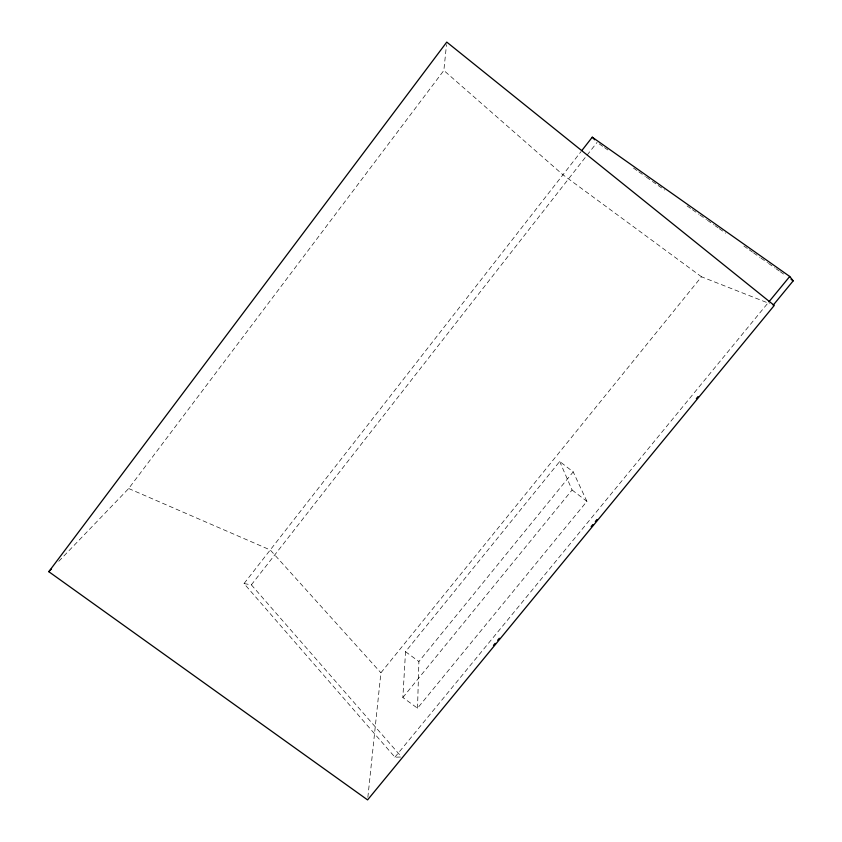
<?xml version="1.0" encoding="UTF-8"?>
<svg xmlns="http://www.w3.org/2000/svg" width="842" height="842" viewBox="0 0 842 842"><rect width="100%" height="100%" fill="white"/><g stroke="black" fill="none" stroke-linecap="round" stroke-linejoin="round"><path stroke-width="0.63" stroke-dasharray="4.21 3.16" d="M417.516 708.206L418.906 661.517L573.202 471.867L559.698 461.49L405.528 651.687L402.855 697.513L417.516 708.206L586.906 501.348L573.202 471.867M58.793 561.288L128.689 488.528L443.85 70.465L446.502 44.679M367.859 797.311L380.91 672.8L701.491 276.786L769.42 303.53M400.508 757.053L394.909 757.179L244.022 583.58L580.959 151.697M244.022 583.58L251.358 584.843L597.083 142.361M402.855 697.513L572.086 490.002L559.698 461.49M394.909 757.179L768.041 302.899M128.689 488.528L270.25 549.963L380.91 672.8M599.22 143.866L603.514 146.897M604.588 147.655L607.798 149.929M633.521 168.084L637.804 171.115M638.878 171.873L645.309 176.41M646.382 177.167L657.097 184.735M658.17 185.493L664.591 190.039M687.104 205.932L691.387 208.953M692.461 209.711L698.892 214.247M699.965 215.005L706.385 219.552M707.459 220.309L713.89 224.846M714.963 225.603L718.184 227.877M719.247 228.635L725.678 233.171M743.896 246.032L748.18 249.064M749.254 249.821L752.474 252.095M753.548 252.853L759.979 257.389M761.042 258.147L767.472 262.683M768.546 263.441L774.977 267.988M776.05 268.745L779.26 271.008M780.334 271.766L783.555 274.039M405.528 651.687L418.906 661.517M701.491 276.786L562.951 174.768L443.85 70.465M572.086 490.002L586.906 501.348M251.358 584.843L400.76 756.042"/><path stroke-width="1.26" d="M48.804 571.686L446.765 42.1L774.272 305.446L367.586 799.9L48.804 571.686L51.53 568.845M581.759 150.655L592.263 137.193L789.743 276.471L793.196 280.849L773.156 305.214M768.883 301.878L789.743 276.471M493.465 645.34L495.138 643.32M497.643 640.267L499.306 638.236M591.147 526.555L592.821 524.524M595.326 521.482L596.989 519.451M696.345 398.624L698.018 396.593M791.048 279.333L793.196 280.849M592.263 137.193L594.673 139.772"/></g></svg>
